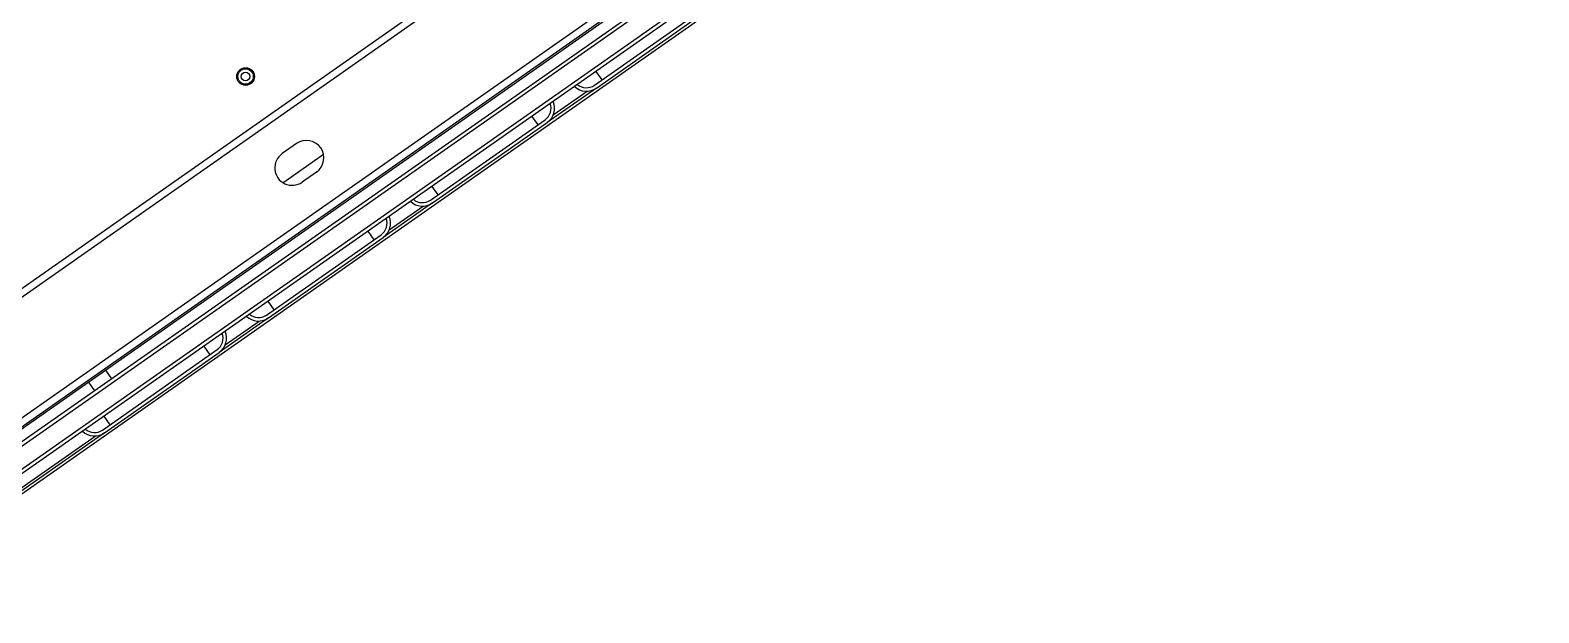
# Model space of a CAD drawing. Header units: millimetres. Extents: x 152904052 to 153933663, y 538271515 to 539240469.
# Drawn here: x 153452628 to 153453495, y 538569323 to 538569658 of the extents above; entities that cross this region are included whole.
import ezdxf

# ---------------------------------------------------------------- set-up
doc = ezdxf.new("R2010")
doc.units = ezdxf.units.MM
doc.layers.add('POWR', color=5, linetype='Continuous')

msp = doc.modelspace()

# ---------------------------------------------------------------- linework, layer by layer
at = {"layer": 'POWR', "color": 7}
for p, q in [((153451610.15, 538568795.17), (153453405.73, 538570052.45)), ((153452528.12, 538569442.95), (153453373.89, 538570035.16)), ((153451659.93, 538568760.69), (153453421.11, 538569993.88)), ((153453446.82, 538569995.52), (153452550.66, 538569368.03)), ((153453443.83, 538569996), (153452551.24, 538569371)), ((153451662.28, 538568757.33), (153453423.46, 538569990.52)), ((153453453.01, 538569986.68), (153452556.86, 538569359.18)), ((153453452.49, 538569983.75), (153452559.78, 538569358.67)), ((153453420.05, 538569986.67), (153452570.18, 538569391.59)), ((153453462.18, 538569978.81), (153452561.11, 538569347.88)), ((153452952.08, 538569626.03), (153453017.94, 538569672.15)), ((153452953.22, 538569624.39), (153453019.08, 538569670.51)), ((153452952.89, 538569633.93), (153452956.33, 538569629.01)), ((153452953.22, 538569624.39), (153452924.88, 538569604.55)), ((153452928.41, 538569608.97), (153452947.86, 538569622.59)), ((153452857.87, 538569560.07), (153452923.73, 538569606.18)), ((153452859.02, 538569558.43), (153452924.88, 538569604.55)), ((153452916.03, 538569608.12), (153452919.47, 538569603.2)), ((153452780.9, 538569592.48), (153452772.7, 538569586.74)), ((153452773.16, 538569570.06), (153452796.42, 538569586.35)), ((153452792.37, 538569576.09), (153452784.18, 538569570.36)), ((153452858.69, 538569567.97), (153452862.13, 538569563.05)), ((153452859.02, 538569558.43), (153452830.68, 538569538.58)), ((153452834.2, 538569543.01), (153452853.66, 538569556.63)), ((153452821.83, 538569542.16), (153452825.27, 538569537.24)), ((153452763.67, 538569494.11), (153452829.53, 538569540.22)), ((153452764.82, 538569492.47), (153452830.68, 538569538.58)), ((153452764.49, 538569502), (153452767.93, 538569497.09)), ((153452764.82, 538569492.47), (153452736.47, 538569472.62)), ((153452740, 538569477.05), (153452759.46, 538569490.67)), ((153452669.47, 538569428.15), (153452735.33, 538569474.26)), ((153452670.62, 538569426.51), (153452736.47, 538569472.62)), ((153452727.63, 538569476.19), (153452731.07, 538569471.28)), ((153452661.52, 538569455.54), (153452664.96, 538569450.63)), ((153452674.79, 538569457.51), (153452671.35, 538569462.42)), ((153452670.29, 538569436.04), (153452673.73, 538569431.13)), ((153452670.62, 538569426.51), (153452560.19, 538569349.19)), ((153452560.59, 538569351.42), (153452665.25, 538569424.71))]:
    msp.add_line(p, q, dxfattribs=at)
for radius in [5.06, 4.44, 2.5]:
    msp.add_circle((153452751.69, 538569630.99), radius, dxfattribs=at)
for centre, radius, start, end in [((153452947.49, 538569632.58), 10, 226.53696, 304.99999), ((153452947.49, 538569632.58), 8, 229.47751, 304.99999), ((153452919.14, 538569612.74), 8, 304.99999, 20.52248), ((153452919.14, 538569612.74), 10, 304.99999, 23.46303), ((153452786.63, 538569584.29), 10, 304.99999, 124.99999), ((153452778.44, 538569578.55), 10, 124.99999, 304.99999), ((153452853.28, 538569566.62), 10, 226.53696, 304.99999), ((153452853.28, 538569566.62), 8, 229.47751, 304.99999), ((153452824.94, 538569546.78), 10, 304.99999, 23.46303), ((153452824.94, 538569546.78), 8, 304.99999, 20.52248), ((153452759.08, 538569500.66), 10, 226.53696, 304.99999), ((153452759.08, 538569500.66), 8, 229.47751, 304.99999), ((153452730.74, 538569480.81), 8, 304.99999, 20.52248), ((153452730.74, 538569480.81), 10, 304.99999, 23.46303), ((153452664.88, 538569434.7), 8, 229.47751, 304.99999), ((153452664.88, 538569434.7), 10, 226.53696, 304.99999)]:
    msp.add_arc(centre, radius, start, end, dxfattribs=at)

doc.saveas('drawing.dxf')
